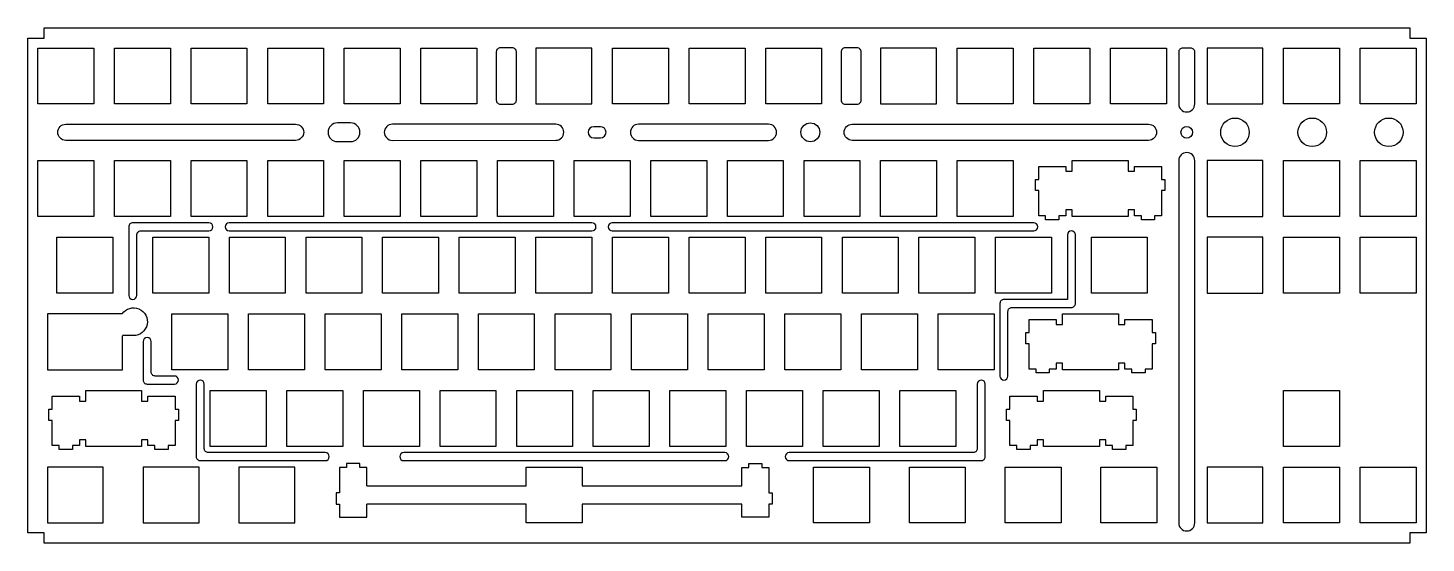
# Model space of a CAD drawing. Header units: millimetres. Extents: x 116 to 464, y 111 to 239.
import ezdxf

# ---------------------------------------------------------------- set-up
doc = ezdxf.new("R2010")
doc.units = ezdxf.units.MM

msp = doc.modelspace()

# ---------------------------------------------------------------- linework, layer by layer
at = {"color": 0}
for p, q in [((195.3, 129.48), (193.57, 129.48)), ((193.57, 129.48), (193.57, 123.21)), ((198.59, 130.46), (195.3, 130.46)), ((195.3, 130.46), (195.3, 129.48)), ((198.59, 129.48), (198.59, 130.46)), ((200.32, 129.48), (198.59, 129.48)), ((200.32, 124.96), (200.32, 129.48)), ((293.57, 124.96), (293.57, 129.48)), ((293.57, 129.48), (295.3, 129.48)), ((295.3, 129.48), (295.3, 130.46)), ((295.3, 130.46), (298.59, 130.46)), ((298.59, 130.46), (298.59, 129.48)), ((298.59, 129.48), (300.32, 129.48)), ((300.32, 129.48), (300.32, 123.21)), ((193.57, 123.21), (192.74, 123.21)), ((192.74, 123.21), (192.74, 120.41)), ((300.32, 123.21), (301.15, 123.21)), ((301.15, 123.21), (301.15, 120.41)), ((192.74, 120.41), (193.57, 120.41)), ((193.57, 120.41), (193.57, 117.18)), ((200.32, 117.18), (200.32, 120.41)), ((293.57, 117.18), (293.57, 120.41)), ((301.15, 120.41), (300.32, 120.41)), ((300.32, 120.41), (300.32, 117.18)), ((193.57, 117.18), (200.32, 117.18)), ((300.32, 117.18), (293.57, 117.18))]:
    msp.add_line(p, q, dxfattribs=at)
for p, q in [((239.99, 124.96), (239.99, 129.61)), ((239.99, 129.61), (253.89, 129.61)), ((253.89, 129.61), (253.89, 124.96)), ((200.32, 124.96), (239.99, 124.96)), ((253.89, 124.96), (293.57, 124.96)), ((239.99, 120.36), (200.32, 120.36)), ((239.99, 115.71), (239.99, 120.36)), ((293.57, 120.36), (253.89, 120.36)), ((253.89, 120.36), (253.89, 115.71)), ((253.89, 115.71), (239.99, 115.71))]:
    msp.add_line(p, q)
for points in [[(120.1, 110.71), (120.1, 113.26), (116.1, 113.26), (116.1, 236.26), (120.1, 236.26), (120.1, 238.81), (459.7, 238.81), (459.7, 236.26), (463.7, 236.26), (463.7, 113.26), (459.7, 113.26), (459.7, 110.71)], [(132.45, 233.81), (132.45, 219.91), (118.55, 219.91), (118.55, 233.81)], [(151.5, 233.81), (151.5, 219.91), (137.6, 219.91), (137.6, 233.81)], [(170.55, 233.81), (170.55, 219.91), (156.65, 219.91), (156.65, 233.81)], [(189.6, 233.81), (189.6, 219.91), (175.7, 219.91), (175.7, 233.81)], [(208.65, 233.81), (208.65, 219.91), (194.75, 219.91), (194.75, 233.81)], [(227.7, 233.81), (227.7, 219.91), (213.8, 219.91), (213.8, 233.81)], [(242.38, 233.81), (242.38, 219.91), (256.28, 219.91), (256.28, 233.81)], [(275.33, 233.81), (275.33, 219.91), (261.43, 219.91), (261.43, 233.81)], [(294.38, 233.81), (294.38, 219.91), (280.48, 219.91), (280.48, 233.81)], [(313.43, 233.81), (313.43, 219.91), (299.53, 219.91), (299.53, 233.81)], [(328.1, 233.81), (328.1, 219.91), (342, 219.91), (342, 233.81)], [(361.05, 233.81), (361.05, 219.91), (347.15, 219.91), (347.15, 233.81)], [(380.1, 233.81), (380.1, 219.91), (366.2, 219.91), (366.2, 233.81)], [(399.15, 233.81), (399.15, 219.91), (385.25, 219.91), (385.25, 233.81)], [(409.25, 233.81), (409.25, 219.91), (423.15, 219.91), (423.15, 233.81)], [(442.2, 233.81), (442.2, 219.91), (428.3, 219.91), (428.3, 233.81)], [(461.25, 233.81), (461.25, 219.91), (447.35, 219.91), (447.35, 233.81)], [(132.45, 205.81), (132.45, 191.91), (118.55, 191.91), (118.55, 205.81)], [(151.5, 205.81), (151.5, 191.91), (137.6, 191.91), (137.6, 205.81)], [(170.55, 205.81), (170.55, 191.91), (156.65, 191.91), (156.65, 205.81)], [(189.6, 205.81), (189.6, 191.91), (175.7, 191.91), (175.7, 205.81)], [(208.65, 205.81), (208.65, 191.91), (194.75, 191.91), (194.75, 205.81)], [(227.7, 205.81), (227.7, 191.91), (213.8, 191.91), (213.8, 205.81)], [(246.75, 205.81), (246.75, 191.91), (232.85, 191.91), (232.85, 205.81)], [(265.8, 205.81), (265.8, 191.91), (251.9, 191.91), (251.9, 205.81)], [(284.85, 205.81), (284.85, 191.91), (270.95, 191.91), (270.95, 205.81)], [(303.9, 205.81), (303.9, 191.91), (290, 191.91), (290, 205.81)], [(322.95, 205.81), (322.95, 191.91), (309.05, 191.91), (309.05, 205.81)], [(342, 205.81), (342, 191.91), (328.1, 191.91), (328.1, 205.81)], [(361.05, 205.81), (361.05, 191.91), (347.15, 191.91), (347.15, 205.81)], [(374.15, 193.56), (374.15, 192.09), (372.43, 192.09), (372.43, 191.11), (369.13, 191.11), (369.13, 192.09), (367.4, 192.09), (367.4, 198.36), (366.58, 198.36), (366.58, 201.16), (367.4, 201.16), (367.4, 204.39), (374.15, 204.39), (374.15, 203.16), (375.73, 203.16), (375.73, 205.81), (389.63, 205.81), (389.63, 203.16), (391.2, 203.16), (391.2, 204.39), (397.95, 204.39), (397.95, 201.16), (398.78, 201.16), (398.78, 198.36), (397.95, 198.36), (397.95, 192.09), (396.23, 192.09), (396.23, 191.11), (392.93, 191.11), (392.93, 192.09), (391.2, 192.09), (391.2, 193.56), (389.63, 193.56), (389.63, 191.91), (375.73, 191.91), (375.73, 193.56)], [(409.25, 205.81), (409.25, 191.91), (423.15, 191.91), (423.15, 205.81)], [(442.2, 205.81), (442.2, 191.91), (428.3, 191.91), (428.3, 205.81)], [(461.25, 205.81), (461.25, 191.91), (447.35, 191.91), (447.35, 205.81)], [(137.21, 186.76), (137.21, 172.86), (123.31, 172.86), (123.31, 186.76)], [(161.03, 186.76), (161.03, 172.86), (147.13, 172.86), (147.13, 186.76)], [(180.08, 186.76), (180.08, 172.86), (166.18, 172.86), (166.18, 186.76)], [(199.13, 186.76), (199.13, 172.86), (185.23, 172.86), (185.23, 186.76)], [(218.18, 186.76), (218.18, 172.86), (204.28, 172.86), (204.28, 186.76)], [(237.23, 186.76), (237.23, 172.86), (223.33, 172.86), (223.33, 186.76)], [(256.28, 186.76), (256.28, 172.86), (242.38, 172.86), (242.38, 186.76)], [(275.33, 186.76), (275.33, 172.86), (261.43, 172.86), (261.43, 186.76)], [(294.38, 186.76), (294.38, 172.86), (280.48, 172.86), (280.48, 186.76)], [(313.43, 186.76), (313.43, 172.86), (299.53, 172.86), (299.53, 186.76)], [(332.48, 186.76), (332.48, 172.86), (318.58, 172.86), (318.58, 186.76)], [(351.53, 186.76), (351.53, 172.86), (337.63, 172.86), (337.63, 186.76)], [(370.58, 186.76), (370.58, 172.86), (356.68, 172.86), (356.68, 186.76)], [(380.49, 172.86), (380.49, 186.76), (394.39, 186.76), (394.39, 172.86)], [(409.25, 186.76), (409.25, 172.86), (423.15, 172.86), (423.15, 186.76)], [(442.2, 186.76), (442.2, 172.86), (428.3, 172.86), (428.3, 186.76)], [(461.25, 186.76), (461.25, 172.86), (447.35, 172.86), (447.35, 186.76)], [(165.79, 167.71), (165.79, 153.81), (151.89, 153.81), (151.89, 167.71)], [(184.84, 167.71), (184.84, 153.81), (170.94, 153.81), (170.94, 167.71)], [(203.89, 167.71), (203.89, 153.81), (189.99, 153.81), (189.99, 167.71)], [(222.94, 167.71), (222.94, 153.81), (209.04, 153.81), (209.04, 167.71)], [(241.99, 167.71), (241.99, 153.81), (228.09, 153.81), (228.09, 167.71)], [(261.04, 167.71), (261.04, 153.81), (247.14, 153.81), (247.14, 167.71)], [(280.09, 167.71), (280.09, 153.81), (266.19, 153.81), (266.19, 167.71)], [(299.14, 167.71), (299.14, 153.81), (285.24, 153.81), (285.24, 167.71)], [(318.19, 167.71), (318.19, 153.81), (304.29, 153.81), (304.29, 167.71)], [(337.24, 167.71), (337.24, 153.81), (323.34, 153.81), (323.34, 167.71)], [(356.29, 167.71), (356.29, 153.81), (342.39, 153.81), (342.39, 167.71)], [(371.77, 155.46), (371.77, 153.99), (370.04, 153.99), (370.04, 153.01), (366.75, 153.01), (366.75, 153.99), (365.02, 153.99), (365.02, 160.26), (364.19, 160.26), (364.19, 163.06), (365.02, 163.06), (365.02, 166.29), (371.77, 166.29), (371.77, 165.06), (373.34, 165.06), (373.34, 167.71), (387.24, 167.71), (387.24, 165.06), (388.82, 165.06), (388.82, 166.29), (395.57, 166.29), (395.57, 163.06), (396.4, 163.06), (396.4, 160.26), (395.57, 160.26), (395.57, 153.99), (393.84, 153.99), (393.84, 153.01), (390.55, 153.01), (390.55, 153.99), (388.82, 153.99), (388.82, 155.46), (387.24, 155.46), (387.24, 153.81), (373.34, 153.81), (373.34, 155.46)], [(128.88, 136.41), (128.88, 134.94), (127.16, 134.94), (127.16, 133.96), (123.86, 133.96), (123.86, 134.94), (122.13, 134.94), (122.13, 141.21), (121.31, 141.21), (121.31, 144.01), (122.13, 144.01), (122.13, 147.24), (128.88, 147.24), (128.88, 146.01), (130.46, 146.01), (130.46, 148.66), (144.36, 148.66), (144.36, 146.01), (145.93, 146.01), (145.93, 147.24), (152.68, 147.24), (152.68, 144.01), (153.51, 144.01), (153.51, 141.21), (152.68, 141.21), (152.68, 134.94), (150.96, 134.94), (150.96, 133.96), (147.66, 133.96), (147.66, 134.94), (145.93, 134.94), (145.93, 136.41), (144.36, 136.41), (144.36, 134.76), (130.46, 134.76), (130.46, 136.41)], [(175.31, 148.66), (175.31, 134.76), (161.41, 134.76), (161.41, 148.66)], [(194.36, 148.66), (194.36, 134.76), (180.46, 134.76), (180.46, 148.66)], [(213.41, 148.66), (213.41, 134.76), (199.51, 134.76), (199.51, 148.66)], [(232.46, 148.66), (232.46, 134.76), (218.56, 134.76), (218.56, 148.66)], [(251.51, 148.66), (251.51, 134.76), (237.61, 134.76), (237.61, 148.66)], [(270.56, 148.66), (270.56, 134.76), (256.66, 134.76), (256.66, 148.66)], [(289.61, 148.66), (289.61, 134.76), (275.71, 134.76), (275.71, 148.66)], [(308.66, 148.66), (308.66, 134.76), (294.76, 134.76), (294.76, 148.66)], [(327.71, 148.66), (327.71, 134.76), (313.81, 134.76), (313.81, 148.66)], [(346.76, 148.66), (346.76, 134.76), (332.86, 134.76), (332.86, 148.66)], [(367.01, 136.41), (367.01, 134.94), (365.28, 134.94), (365.28, 133.96), (361.98, 133.96), (361.98, 134.94), (360.26, 134.94), (360.26, 141.21), (359.43, 141.21), (359.43, 144.01), (360.26, 144.01), (360.26, 147.24), (367.01, 147.24), (367.01, 146.01), (368.58, 146.01), (368.58, 148.66), (382.48, 148.66), (382.48, 146.01), (384.06, 146.01), (384.06, 147.24), (390.81, 147.24), (390.81, 144.01), (391.63, 144.01), (391.63, 141.21), (390.81, 141.21), (390.81, 134.94), (389.08, 134.94), (389.08, 133.96), (385.78, 133.96), (385.78, 134.94), (384.06, 134.94), (384.06, 136.41), (382.48, 136.41), (382.48, 134.76), (368.58, 134.76), (368.58, 136.41)], [(442.2, 148.66), (442.2, 134.76), (428.3, 134.76), (428.3, 148.66)], [(120.93, 129.61), (120.93, 115.71), (134.83, 115.71), (134.83, 129.61)], [(144.74, 129.61), (144.74, 115.71), (158.64, 115.71), (158.64, 129.61)], [(168.56, 129.61), (168.56, 115.71), (182.46, 115.71), (182.46, 129.61)], [(325.33, 129.61), (325.33, 115.71), (311.43, 115.71), (311.43, 129.61)], [(349.14, 129.61), (349.14, 115.71), (335.24, 115.71), (335.24, 129.61)], [(372.96, 129.61), (372.96, 115.71), (359.06, 115.71), (359.06, 129.61)], [(396.77, 129.61), (396.77, 115.71), (382.87, 115.71), (382.87, 129.61)], [(409.25, 129.61), (409.25, 115.71), (423.15, 115.71), (423.15, 129.61)], [(442.2, 129.61), (442.2, 115.71), (428.3, 115.71), (428.3, 129.61)], [(461.25, 129.61), (461.25, 115.71), (447.35, 115.71), (447.35, 129.61)]]:
    msp.add_lwpolyline(points, close=True)
for points in [[(233.54, 233.86, 0.414214), (232.54, 232.86), (232.54, 220.86, 0.414214), (233.54, 219.86), (236.54, 219.86, 0.414214), (237.54, 220.86), (237.54, 232.86, 0.414214), (236.54, 233.86)], [(319.26, 233.86, 0.414214), (318.26, 232.86), (318.26, 220.86, 0.414214), (319.26, 219.86), (322.26, 219.86, 0.414214), (323.26, 220.86), (323.26, 232.86, 0.414214), (322.26, 233.86)], [(406.2, 232.81, 0.414214), (405.2, 233.81), (403.2, 233.81, 0.414214), (402.2, 232.81), (402.2, 219.91, 1), (406.2, 219.91)], [(125.5, 210.86, -1), (125.5, 214.86), (182.65, 214.86, -1), (182.65, 210.86)], [(196.33, 215.19), (193.03, 215.19, 1), (193.03, 210.54), (196.33, 210.54, 1)], [(247.33, 214.87), (206.7, 214.86, 1), (206.7, 210.86), (247.33, 210.87, 1)], [(256.78, 211.46), (258.43, 211.46, 1), (258.43, 214.26), (256.78, 214.26, 1)], [(300.23, 214.86), (267.88, 214.86, 1), (267.88, 210.86), (300.23, 210.86, 1)], [(394.7, 210.86), (321.03, 210.86, -1), (321.03, 214.86), (394.7, 214.86, -1)], [(402.2, 205.81), (402.2, 115.71, 1), (406.2, 115.71), (406.2, 205.81, 1)], [(144.17, 188.35), (161.08, 188.35, 1), (161.08, 190.35), (142.17, 190.35, 0.414214), (141.17, 189.35), (141.17, 172.3, 1), (143.17, 172.3), (143.17, 187.35, -0.414214)], [(166.13, 190.35, 1), (166.13, 188.35), (256.33, 188.35, 1), (256.33, 190.35)], [(261.38, 188.35), (366.15, 188.35, 1), (366.15, 190.35), (261.38, 190.35, 1)], [(358.76, 171.3, 0.414214), (357.76, 170.3), (357.76, 152.25, 1), (359.76, 152.25), (359.76, 168.3, -0.414214), (360.76, 169.3), (375.53, 169.3, 0.414214), (376.53, 170.3), (376.53, 187.35, 1), (374.53, 187.35), (374.53, 171.3)], [(145.92, 150.25), (152.52, 150.25, 1), (152.52, 152.25), (147.74, 152.25, -0.414214), (146.74, 153.25), (146.74, 160.8, 1), (144.74, 160.8), (144.74, 151.25, 0.414214), (145.74, 150.25)], [(157.94, 132.2, 0.414214), (158.94, 131.2), (190.02, 131.2, 1), (190.02, 133.2), (160.94, 133.2, -0.414214), (159.94, 134.2), (159.94, 150.25, 1), (157.94, 150.25)], [(354.12, 132.2), (354.12, 150.25, 1), (352.12, 150.25), (352.12, 134.2, -0.414214), (351.12, 133.2), (305.37, 133.2, 1), (305.37, 131.2), (353.12, 131.2, 0.414214)], [(289.35, 133.2), (209.54, 133.2, 1), (209.54, 131.2), (289.35, 131.2, 1)]]:
    msp.add_lwpolyline(points, format="xyb", close=True)
msp.add_lwpolyline([(139.47, 167.71), (120.93, 167.71), (120.93, 153.81), (139.59, 153.81), (139.59, 162.26)])
msp.add_lwpolyline([(139.51, 167.73, -1.650385), (142.34, 162.31), (139.64, 162.31)], format="xyb")
for centre, radius in [((416.2, 212.86), 3.55), ((435.4, 212.86), 3.55), ((454.45, 212.86), 3.55), ((310.63, 212.86), 2.35), ((404.2, 212.86), 1.45)]:
    msp.add_circle(centre, radius)

doc.saveas('drawing.dxf')
